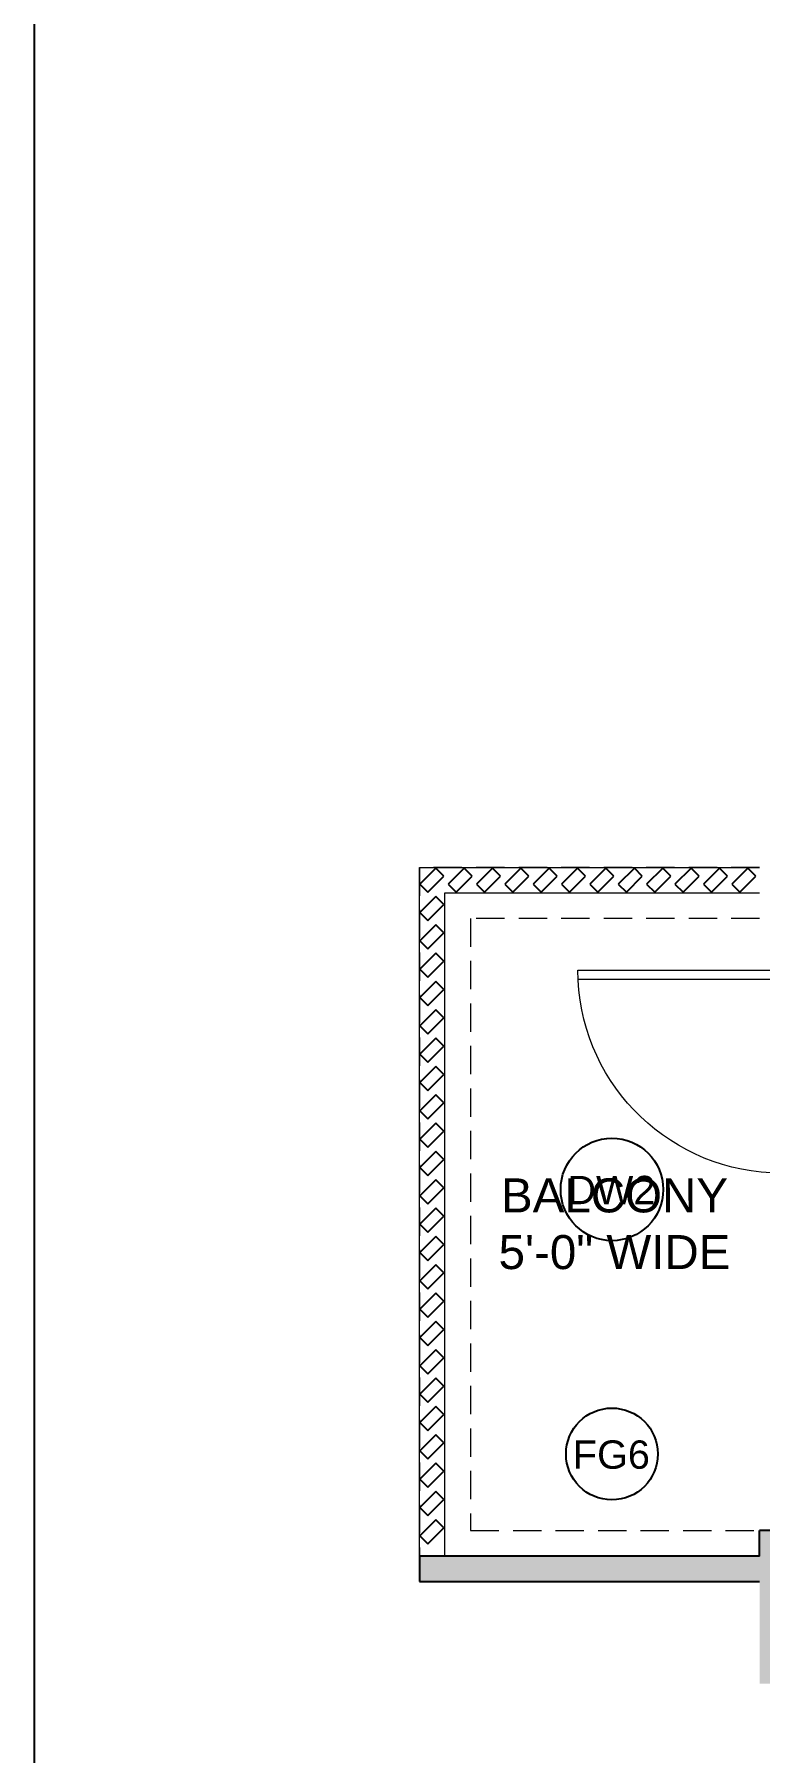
# Model space of a CAD drawing. Header units: inches. Extents: x 211391 to 214260, y -106888 to -102532.
# Drawn here: x 213002 to 213129.9, y -106736.6 to -106433.4 of the extents above; entities that cross this region are included whole.
import ezdxf

# ---------------------------------------------------------------- set-up
doc = ezdxf.new("R2010")
doc.units = ezdxf.units.IN
doc.header["$MEASUREMENT"] = 0
doc.linetypes.add('HIDDEN', pattern=[0.375, 0.25, -0.125])
doc.layers.get('0').update_dxf_attribs({"color": 4})
for name, color, linetype, lineweight in [('DOOR', 2, 'Continuous', 9), ('HATCH', 251, 'Continuous', 13), ('HIDDEN', 8, 'Continuous', 13), ('TEXT', 3, 'Continuous', 9), ('WALL', 5, 'Continuous', 25), ('window', 1, 'Continuous', 18)]:
    doc.layers.add(name, color=color, linetype=linetype, lineweight=lineweight)
doc.styles.add('STYLE1', font='arial.ttf', dxfattribs={"height": 8})

# ---------------------------------------------------------------- blocks, each defined once
blk = doc.blocks.new('*U5')
at = {"layer": 'DOOR'}
for points in [[(1.5, -4.54), (1.5, -3.04), (2, -3.04), (2, -0.04), (0, -0.04), (0, -4.54)], [(34.5, -4.54), (34.5, -3.04), (34, -3.04), (34, -0.04), (36, -0.04), (36, -4.54)]]:
    blk.add_lwpolyline(points, close=True, dxfattribs=at)
blk.add_lwpolyline([(34.5, -4.54, -0.400224), (1.5, -36.04), (1.5, -4.54), (3, -4.54), (3, -36.01)], format="xyb", dxfattribs=at)

msp = doc.modelspace()

# ---------------------------------------------------------------- hatches: boundary and pattern name
at = {"layer": 'HATCH', "ltscale": 15}
h = msp.add_hatch(color=256, dxfattribs=at)
h.dxf.hatch_style = 1
h.paths.add_polyline_path([(213138.89, -106697.4), (213129.89, -106697.4), (213129.89, -106701.9), (213138.89, -106701.9), (213069.89, -106701.9), (213069.89, -106706.4), (213129.89, -106706.4), (213129.89, -106724.4), (213138.89, -106724.4)])

# ---------------------------------------------------------------- linework, layer by layer
at = {"ltscale": 15}
msp.add_lwpolyline([(213001.96, -105426.59), (214259.76, -105426.59), (214259.76, -106888.48), (213001.96, -106888.48)], close=True, dxfattribs=at)
at = {"layer": 'Defpoints'}
for centre, radius in [((213103.84, -106637.22), 9.04), ((213103.84, -106683.9), 8.1)]:
    msp.add_circle(centre, radius, dxfattribs=at)
at = {"layer": 'HIDDEN', "linetype": 'HIDDEN', "ltscale": 20}
for points in [[(213129.89, -106580.4), (213069.89, -106580.4), (213069.89, -106701.9)], [(213129.89, -106589.4), (213078.89, -106589.4), (213078.89, -106697.4), (213129.89, -106697.4)]]:
    msp.add_lwpolyline(points, dxfattribs=at)
at = {"layer": 'WALL'}
for p, q in [((213072.79, -106580.54), (213069.96, -106583.37)), ((213074.2, -106581.95), (213072.79, -106580.54)), ((213072.79, -106580.54), (213072.79, -106580.54)), ((213077.79, -106580.54), (213074.96, -106583.37)), ((213079.2, -106581.95), (213077.79, -106580.54)), ((213077.79, -106580.54), (213077.79, -106580.54)), ((213082.79, -106580.54), (213079.96, -106583.37)), ((213084.2, -106581.95), (213082.79, -106580.54)), ((213082.79, -106580.54), (213082.79, -106580.54)), ((213087.79, -106580.54), (213084.96, -106583.37)), ((213089.2, -106581.95), (213087.79, -106580.54)), ((213087.79, -106580.54), (213087.79, -106580.54)), ((213092.79, -106580.54), (213089.96, -106583.37)), ((213094.2, -106581.95), (213092.79, -106580.54)), ((213092.79, -106580.54), (213092.79, -106580.54)), ((213097.79, -106580.54), (213094.96, -106583.37)), ((213099.2, -106581.95), (213097.79, -106580.54)), ((213097.79, -106580.54), (213097.79, -106580.54)), ((213102.79, -106580.54), (213099.96, -106583.37)), ((213104.2, -106581.95), (213102.79, -106580.54)), ((213102.79, -106580.54), (213102.79, -106580.54)), ((213107.79, -106580.54), (213104.96, -106583.37)), ((213109.2, -106581.95), (213107.79, -106580.54)), ((213107.79, -106580.54), (213107.79, -106580.54)), ((213112.79, -106580.54), (213109.96, -106583.37)), ((213114.2, -106581.95), (213112.79, -106580.54)), ((213112.79, -106580.54), (213112.79, -106580.54)), ((213117.79, -106580.54), (213114.96, -106583.37)), ((213119.2, -106581.95), (213117.79, -106580.54)), ((213117.79, -106580.54), (213117.79, -106580.54)), ((213122.79, -106580.54), (213119.96, -106583.37)), ((213124.2, -106581.95), (213122.79, -106580.54)), ((213122.79, -106580.54), (213122.79, -106580.54)), ((213127.79, -106580.54), (213124.96, -106583.37)), ((213129.2, -106581.95), (213127.79, -106580.54)), ((213127.79, -106580.54), (213127.79, -106580.54)), ((213069.96, -106583.37), (213071.38, -106584.78)), ((213071.38, -106584.78), (213074.2, -106581.95)), ((213074.96, -106583.37), (213076.38, -106584.78)), ((213076.38, -106584.78), (213079.2, -106581.95)), ((213079.96, -106583.37), (213081.38, -106584.78)), ((213081.38, -106584.78), (213084.2, -106581.95)), ((213084.96, -106583.37), (213086.38, -106584.78)), ((213086.38, -106584.78), (213089.2, -106581.95)), ((213089.96, -106583.37), (213091.38, -106584.78)), ((213091.38, -106584.78), (213094.2, -106581.95)), ((213094.96, -106583.37), (213096.38, -106584.78)), ((213096.38, -106584.78), (213099.2, -106581.95)), ((213099.96, -106583.37), (213101.38, -106584.78)), ((213101.38, -106584.78), (213104.2, -106581.95)), ((213104.96, -106583.37), (213106.38, -106584.78)), ((213106.38, -106584.78), (213109.2, -106581.95)), ((213109.96, -106583.37), (213111.38, -106584.78)), ((213111.38, -106584.78), (213114.2, -106581.95)), ((213114.96, -106583.37), (213116.38, -106584.78)), ((213116.38, -106584.78), (213119.2, -106581.95)), ((213119.96, -106583.37), (213121.38, -106584.78)), ((213121.38, -106584.78), (213124.2, -106581.95)), ((213124.96, -106583.37), (213126.38, -106584.78)), ((213126.38, -106584.78), (213129.2, -106581.95)), ((213072.79, -106585.54), (213069.96, -106588.37)), ((213074.2, -106586.95), (213072.79, -106585.54)), ((213072.79, -106585.54), (213072.79, -106585.54)), ((213069.96, -106588.37), (213071.38, -106589.78)), ((213071.38, -106589.78), (213074.2, -106586.95)), ((213072.79, -106590.54), (213069.96, -106593.37)), ((213071.38, -106594.78), (213074.2, -106591.95)), ((213074.2, -106591.95), (213072.79, -106590.54)), ((213072.79, -106590.54), (213072.79, -106590.54)), ((213069.96, -106593.37), (213071.38, -106594.78)), ((213072.79, -106595.54), (213069.96, -106598.37)), ((213074.2, -106596.95), (213072.79, -106595.54)), ((213072.79, -106595.54), (213072.79, -106595.54)), ((213069.96, -106598.37), (213071.38, -106599.78)), ((213071.38, -106599.78), (213074.2, -106596.95)), ((213072.79, -106600.54), (213069.96, -106603.37)), ((213071.38, -106604.78), (213074.2, -106601.95)), ((213074.2, -106601.95), (213072.79, -106600.54)), ((213072.79, -106600.54), (213072.79, -106600.54)), ((213069.96, -106603.37), (213071.38, -106604.78)), ((213072.79, -106605.54), (213069.96, -106608.37)), ((213071.38, -106609.78), (213074.2, -106606.95)), ((213074.2, -106606.95), (213072.79, -106605.54)), ((213072.79, -106605.54), (213072.79, -106605.54)), ((213069.96, -106608.37), (213071.38, -106609.78)), ((213072.79, -106610.54), (213069.96, -106613.37)), ((213074.2, -106611.95), (213072.79, -106610.54)), ((213072.79, -106610.54), (213072.79, -106610.54)), ((213069.96, -106613.37), (213071.38, -106614.78)), ((213071.38, -106614.78), (213074.2, -106611.95)), ((213072.79, -106615.54), (213069.96, -106618.37)), ((213071.38, -106619.78), (213074.2, -106616.95)), ((213074.2, -106616.95), (213072.79, -106615.54)), ((213072.79, -106615.54), (213072.79, -106615.54)), ((213069.96, -106618.37), (213071.38, -106619.78)), ((213072.79, -106620.54), (213069.96, -106623.37)), ((213071.38, -106624.78), (213074.2, -106621.95)), ((213074.2, -106621.95), (213072.79, -106620.54)), ((213072.79, -106620.54), (213072.79, -106620.54)), ((213069.96, -106623.37), (213071.38, -106624.78)), ((213072.79, -106625.54), (213069.96, -106628.37)), ((213074.2, -106626.95), (213072.79, -106625.54)), ((213072.79, -106625.54), (213072.79, -106625.54)), ((213069.96, -106628.37), (213071.38, -106629.78)), ((213071.38, -106629.78), (213074.2, -106626.95)), ((213072.79, -106630.54), (213069.96, -106633.37)), ((213071.38, -106634.78), (213074.2, -106631.95)), ((213074.2, -106631.95), (213072.79, -106630.54)), ((213072.79, -106630.54), (213072.79, -106630.54)), ((213069.96, -106633.37), (213071.38, -106634.78)), ((213072.79, -106635.54), (213069.96, -106638.37)), ((213069.96, -106638.37), (213071.38, -106639.78)), ((213071.38, -106639.78), (213074.2, -106636.95)), ((213074.2, -106636.95), (213072.79, -106635.54)), ((213072.79, -106635.54), (213072.79, -106635.54)), ((213072.79, -106640.54), (213069.96, -106643.37)), ((213074.2, -106641.95), (213072.79, -106640.54)), ((213072.79, -106640.54), (213072.79, -106640.54)), ((213069.96, -106643.37), (213071.38, -106644.78)), ((213071.38, -106644.78), (213074.2, -106641.95)), ((213072.79, -106645.54), (213069.96, -106648.37)), ((213071.38, -106649.78), (213074.2, -106646.95)), ((213074.2, -106646.95), (213072.79, -106645.54)), ((213072.79, -106645.54), (213072.79, -106645.54)), ((213069.96, -106648.37), (213071.38, -106649.78)), ((213072.79, -106650.54), (213069.96, -106653.37)), ((213074.2, -106651.95), (213072.79, -106650.54)), ((213072.79, -106650.54), (213072.79, -106650.54)), ((213069.96, -106653.37), (213071.38, -106654.78)), ((213071.38, -106654.78), (213074.2, -106651.95)), ((213072.79, -106655.54), (213069.96, -106658.37)), ((213074.2, -106656.95), (213072.79, -106655.54)), ((213072.79, -106655.54), (213072.79, -106655.54)), ((213069.96, -106658.37), (213071.38, -106659.78)), ((213071.38, -106659.78), (213074.2, -106656.95)), ((213072.79, -106660.54), (213069.96, -106663.37)), ((213071.38, -106664.78), (213074.2, -106661.95)), ((213074.2, -106661.95), (213072.79, -106660.54)), ((213072.79, -106660.54), (213072.79, -106660.54)), ((213069.96, -106663.37), (213071.38, -106664.78)), ((213072.79, -106665.54), (213069.96, -106668.37)), ((213074.2, -106666.95), (213072.79, -106665.54)), ((213072.79, -106665.54), (213072.79, -106665.54)), ((213069.96, -106668.37), (213071.38, -106669.78)), ((213071.38, -106669.78), (213074.2, -106666.95)), ((213072.79, -106670.54), (213069.96, -106673.37)), ((213074.2, -106671.95), (213072.79, -106670.54)), ((213072.79, -106670.54), (213072.79, -106670.54)), ((213069.96, -106673.37), (213071.38, -106674.78)), ((213071.38, -106674.78), (213074.2, -106671.95)), ((213072.79, -106675.54), (213069.96, -106678.37)), ((213071.38, -106679.78), (213074.2, -106676.95)), ((213074.2, -106676.95), (213072.79, -106675.54)), ((213072.79, -106675.54), (213072.79, -106675.54)), ((213069.96, -106678.37), (213071.38, -106679.78)), ((213072.79, -106680.54), (213069.96, -106683.37)), ((213074.2, -106681.95), (213072.79, -106680.54)), ((213072.79, -106680.54), (213072.79, -106680.54)), ((213069.96, -106683.37), (213071.38, -106684.78)), ((213071.38, -106684.78), (213074.2, -106681.95)), ((213072.79, -106685.54), (213069.96, -106688.37)), ((213071.38, -106689.78), (213074.2, -106686.95)), ((213074.2, -106686.95), (213072.79, -106685.54)), ((213072.79, -106685.54), (213072.79, -106685.54)), ((213069.96, -106688.37), (213071.38, -106689.78)), ((213072.79, -106690.54), (213069.96, -106693.37)), ((213071.38, -106694.78), (213074.2, -106691.95)), ((213074.2, -106691.95), (213072.79, -106690.54)), ((213072.79, -106690.54), (213072.79, -106690.54)), ((213069.96, -106693.37), (213071.38, -106694.78)), ((213072.79, -106695.54), (213069.96, -106698.37)), ((213074.2, -106696.95), (213072.79, -106695.54)), ((213072.79, -106695.54), (213072.79, -106695.54)), ((213069.96, -106698.37), (213071.38, -106699.78)), ((213071.38, -106699.78), (213074.2, -106696.95)), ((213138.89, -106697.4), (213129.89, -106697.4)), ((213129.89, -106701.9), (213069.89, -106701.9)), ((213069.89, -106701.9), (213069.89, -106706.4)), ((213069.89, -106706.4), (213129.89, -106706.4))]:
    msp.add_line(p, q, dxfattribs=at)
at = {"layer": 'WALL', "ltscale": 20}
msp.add_line((213129.89, -106701.9), (213129.89, -106697.4), dxfattribs=at)
at = {"layer": 'window', "ltscale": 20}
for points in [[(213069.89, -106701.9), (213069.89, -106580.4), (213129.89, -106580.4)], [(213074.39, -106701.9), (213074.39, -106584.9), (213129.89, -106584.9)]]:
    msp.add_lwpolyline(points, dxfattribs=at)

# ---------------------------------------------------------------- block references
at = {"layer": 'DOOR', "ltscale": 5, "xscale": 1.083333333333283, "yscale": 1.083333333333283, "zscale": 1.083333333333283, "rotation": 270.0000000001932}
msp.add_blockref('*U5', (213136.87, -106596.9), dxfattribs=at)

# ---------------------------------------------------------------- texts
at = {"layer": 'Defpoints', "char_height": 5, "attachment_point": 3, "style": 'STYLE1'}
for s, heights, insert in [('\\A1;\\pxqc;DW2', [-5.02], (213107.86, -106634.82)), ('\\A1;\\pxqc;FG6', [-5.17], (213107.86, -106681.5))]:
    msp.add_mtext_dynamic_manual_height_columns(s, width=8.2379, gutter_width=70, heights=heights, dxfattribs=dict(at, insert=insert))
at = {"layer": 'TEXT', "ltscale": 10, "insert": (213155.29, -106635.27), "char_height": 6, "attachment_point": 3, "style": 'STYLE1'}
msp.add_mtext_dynamic_manual_height_columns('\\A1;\\pxqc;BALCONY\\P5\'-0" WIDE', width=101.9942, gutter_width=35, heights=[-16.23], dxfattribs=at)

doc.saveas('drawing.dxf')
